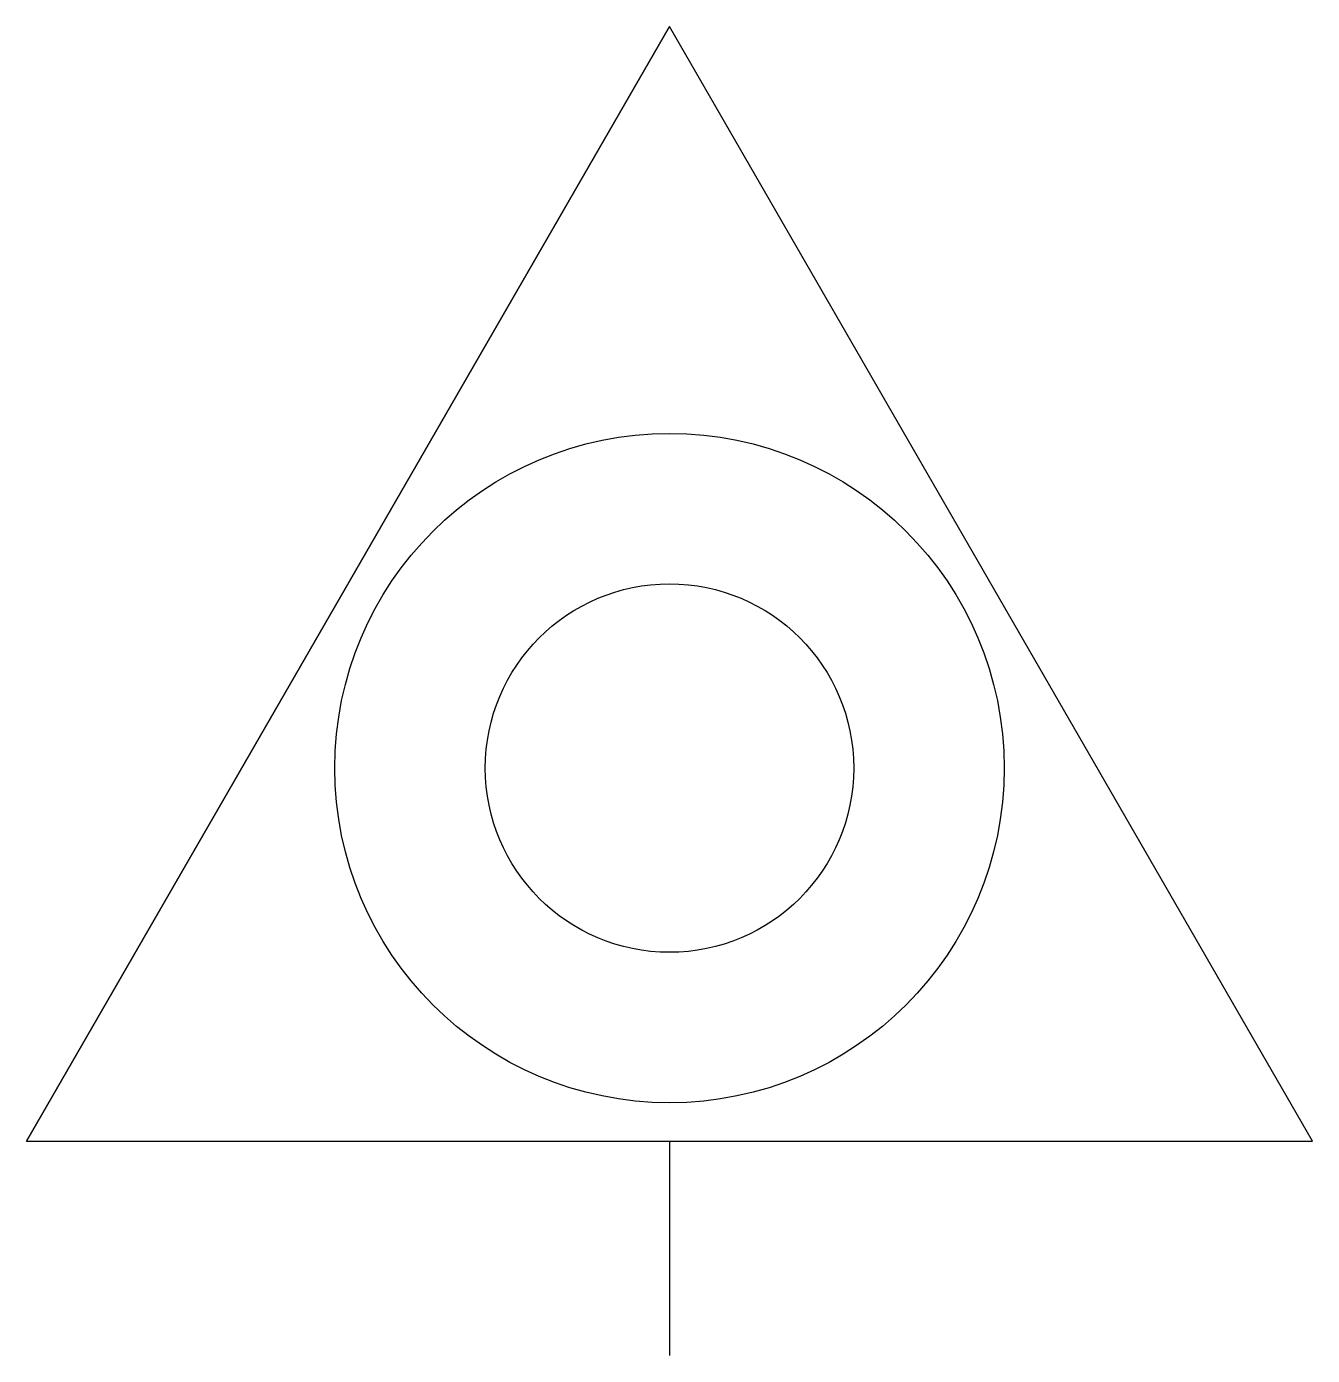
# Model space of a CAD drawing. Extents: x -0.075 to 0.075, y 0 to 0.155.
import ezdxf

# ---------------------------------------------------------------- set-up
doc = ezdxf.new("R2010")
doc.units = 0
doc.header["$LTSCALE"] = 0.5
doc.layers.add('TOMADAS-SOM', color=1, linetype='CONTINUOUS')

msp = doc.modelspace()

# ---------------------------------------------------------------- linework, layer by layer
at = {"layer": 'TOMADAS-SOM', "color": 0}
msp.add_line((0, 0.025), (0, 0), dxfattribs=at)
msp.add_lwpolyline([(-0.075, 0.025), (0.075, 0.025), (0, 0.155)], close=True, dxfattribs=at)
msp.add_lwpolyline([(-0.075, 0.025), (0, 0.155), (-0.075, 0.025)], dxfattribs=at)
at = {"layer": 'TOMADAS-SOM', "color": 0, "linetype": 'CONTINUOUS'}
for radius in [0.03904, 0.02149]:
    msp.add_circle((0, 0.06851), radius, dxfattribs=at)

doc.saveas('drawing.dxf')
